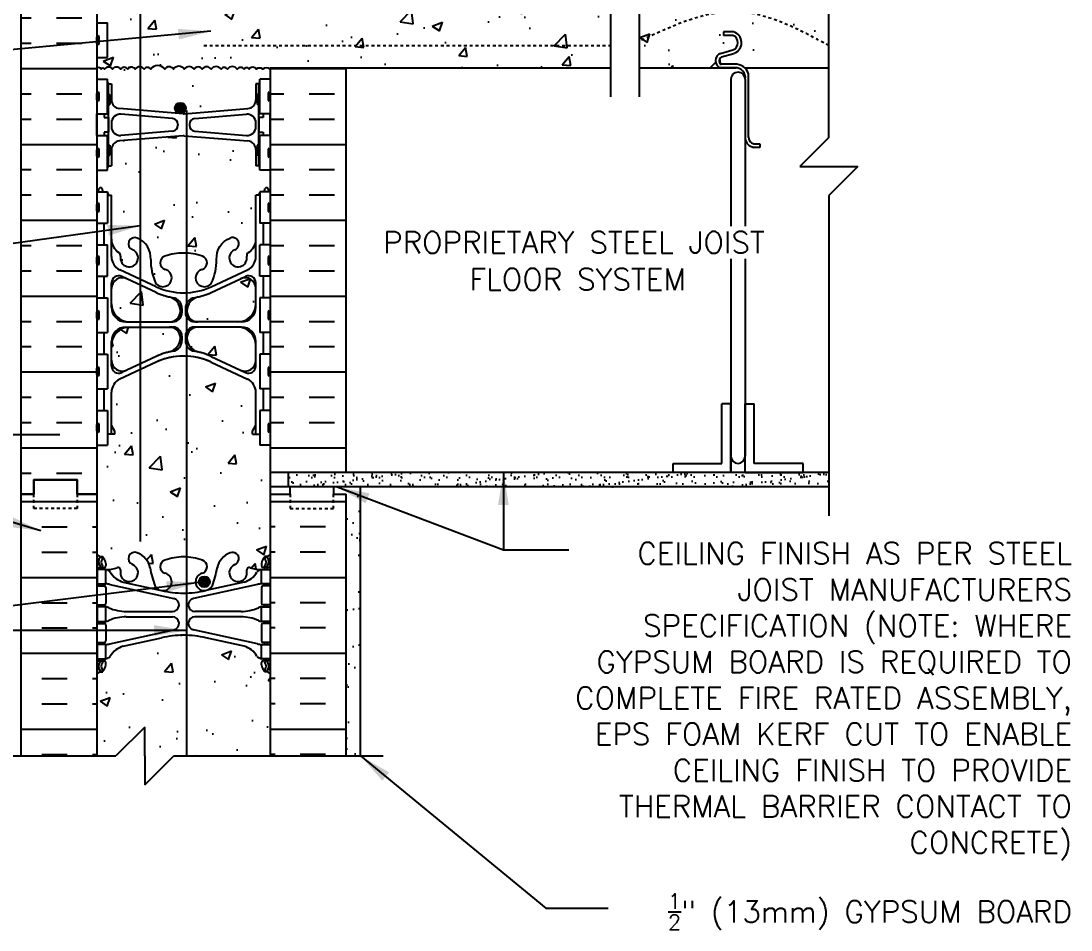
# Model space of a CAD drawing. Header units: inches. Extents: x 96.3 to 152.8, y 101.3 to 176.4.
# Drawn here: x 116.4 to 152.75, y 117.35 to 148.8 of the extents above; entities that cross this region are included whole.
import ezdxf
from ezdxf.enums import TextEntityAlignment as Align

# ---------------------------------------------------------------- set-up
doc = ezdxf.new("R2010")
doc.units = ezdxf.units.IN
doc.header["$LTSCALE"] = 0.5
doc.header["$MEASUREMENT"] = 0
doc.linetypes.add('DASHED2', pattern=[0.375, 0.25, -0.125])
doc.linetypes.add('HIDDEN2', pattern=[0.1875, 0.125, -0.0625])
for name, color, linetype in [('HATCH', 12, 'Continuous'), ('line25', 2, 'Continuous'), ('LINE3', 3, 'Continuous'), ('LINE50', 5, 'Continuous'), ('LINE9', 9, 'Continuous'), ('TEXT', 4, 'Continuous'), ('Web_Edge', 9, 'Continuous')]:
    doc.layers.add(name, color=color, linetype=linetype)
doc.styles.add('DIM', font='romans.shx', dxfattribs={"width": 0.7})
doc.styles.add('ROMANS', font='romans.shx', dxfattribs={"height": 0.75})
doc.dimstyles.new('ext_12', dxfattribs={"dimscale": 12, "dimtxt": 0.075, "dimasz": 0.09375, "dimexe": 0.09375, "dimexo": 0.0625, "dimgap": 0.0625, "dimtad": 1, "dimdec": 1, "dimzin": 2, "dimdsep": 46, "dimlunit": 4, "dimtxsty": 'DIM', "dimcen": 0.09, "dimdle": 0.09375, "dimclrt": 4, "dimadec": 0, "dimazin": 0, "dimtfac": 1, "dimtdec": 1, "dimtmove": 2, "dimatfit": 3, "dimfxl": 1, "dimfrac": 2, "dimtolj": 1, "dimtzin": 0, "dimarcsym": 0})

msp = doc.modelspace()

# ---------------------------------------------------------------- hatches: boundary and pattern name
at = {"layer": 'HATCH'}
h = msp.add_hatch(dxfattribs=at)
h.set_pattern_fill('AR-CONC', color=256, scale=0.5)
h.paths.add_polyline_path([(125.035, 169.915, 0.336749), (124.373, 169.81, 0.520567), (123.986, 169.81, 0.520567), (123.486, 169.81, 0.520567), (122.64, 169.81, 0.520567), (122.357, 169.81, 0.520567), (121.463, 169.81, 0.520567), (120.723, 169.81, 0.520567), (120.03, 169.81, 0.520567), (119.81, 169.81, 0.321585), (119.035, 169.835), (119.035, 169.211, 0.064398), (119.145, 169.145), (119.235, 169.145), (119.235, 169.103, -0.249069), (119.345, 168.896), (119.345, 168.829, -0.414214), (119.282, 168.766), (119.235, 168.766), (119.235, 168.696), (119.34, 168.696, 0.10046), (119.733, 168.753, -0.601435), (119.853, 168.649, 2.182095), (120.263, 168.861, -1), (120.426, 169.27, -0.24438), (120.875, 168.749, 0.053157), (121.041, 168.135, 0.223253), (121.241, 167.97), (121.261, 167.966, 0.955472), (121.399, 168.559, -0.735593), (121.386, 169.017, -0.082755), (122.035, 169.126, -0.082755), (122.683, 169.017, -0.735593), (122.67, 168.559, 0.955472), (122.809, 167.966), (122.828, 167.97, 0.223253), (123.029, 168.135, 0.053157), (123.194, 168.749, -0.24438), (123.643, 169.27, -1), (123.806, 168.861, 2.182095), (124.216, 168.649, -0.601435), (124.336, 168.753, 0.10046), (124.73, 168.696), (124.835, 168.696), (124.835, 168.766), (124.787, 168.766, -0.414214), (124.725, 168.829), (124.725, 168.896, -0.249069), (124.835, 169.103), (124.835, 169.145), (124.925, 169.145, 0.064398), (125.035, 169.211)])
h.paths.add_polyline_path([(125.035, 165.081, 0.082415), (124.891, 165.161, -0.317837), (124.725, 165.396), (124.725, 165.464, -0.414214), (124.787, 165.526), (124.835, 165.526), (124.835, 165.596), (124.73, 165.596, -0.188973), (124.574, 165.691, 0.196323), (124.125, 166.037), (122.803, 166.328, 0.057795), (122.035, 166.417, 0.057795), (121.266, 166.328), (119.945, 166.037, 0.196323), (119.495, 165.691, -0.188973), (119.34, 165.596), (119.235, 165.596), (119.235, 165.526), (119.282, 165.526, -0.414214), (119.345, 165.464), (119.345, 165.396, -0.317837), (119.178, 165.161, 0.082415), (119.035, 165.081), (119.035, 161.932), (119.298, 161.932), (120.298, 160.932), (120.298, 162.932), (121.298, 161.932), (125.035, 161.932)])
h.paths.add_polyline_path([(125.035, 159.432), (121.298, 159.432), (120.298, 160.432), (120.298, 158.432), (119.298, 159.432), (119.035, 159.432), (119.035, 156.651, 0.082415), (119.178, 156.572, -0.317837), (119.345, 156.336), (119.345, 156.268, -0.414214), (119.282, 156.206), (119.235, 156.206), (119.235, 156.136), (119.34, 156.136, -0.188973), (119.495, 156.041, 0.196323), (119.945, 155.695), (121.266, 155.404, 0.057795), (122.035, 155.315, 0.057795), (122.803, 155.404), (124.125, 155.695, 0.196323), (124.574, 156.041, -0.188973), (124.73, 156.136), (124.835, 156.136), (124.835, 156.206), (124.787, 156.206, -0.414214), (124.725, 156.268), (124.725, 156.336, -0.317837), (124.891, 156.572, 0.082415), (125.035, 156.651)])
h.paths.add_polyline_path([(125.035, 152.521, 0.064398), (124.925, 152.587), (124.835, 152.587), (124.835, 152.629, -0.249069), (124.725, 152.836), (124.725, 152.903, -0.414214), (124.787, 152.966), (124.835, 152.966), (124.835, 153.036), (124.73, 153.036, 0.10046), (124.336, 152.979, -0.601435), (124.216, 153.084, 2.182095), (123.806, 152.871, -1), (123.643, 152.462, -0.24438), (123.194, 152.983, 0.053157), (123.029, 153.597, 0.223253), (122.828, 153.762), (122.809, 153.766, 0.955472), (122.67, 153.173, -0.735593), (122.683, 152.715, -0.082755), (122.035, 152.607, -0.082755), (121.386, 152.715, -0.735593), (121.399, 153.173, 0.955472), (121.261, 153.766), (121.241, 153.762, 0.223253), (121.041, 153.597, 0.053157), (120.875, 152.983, -0.24438), (120.426, 152.462, -1), (120.263, 152.871, 2.182095), (119.853, 153.084, -0.601435), (119.733, 152.979, 0.10046), (119.34, 153.036), (119.235, 153.036), (119.235, 152.966), (119.282, 152.966, -0.414214), (119.345, 152.903), (119.345, 152.836, -0.249069), (119.235, 152.629), (119.235, 152.587), (119.145, 152.587, 0.064398), (119.035, 152.521), (119.035, 150.432), (119.035, 149.977, -0.430559), (119.404, 149.922, -0.520567), (119.645, 149.922, -0.520567), (120.136, 149.922, -0.520567), (120.459, 149.922, -0.520567), (120.641, 149.922, -0.520567), (121.052, 149.922, -0.520567), (121.417, 149.922, -0.520567), (121.918, 149.922, -0.520567), (122.205, 149.922, -0.520567), (122.424, 149.922, -0.520567), (122.742, 149.922, -0.520567), (122.961, 149.922, -0.520567), (123.263, 149.922, -0.520567), (123.568, 149.922, -0.520567), (123.889, 149.922, -0.520567), (124.231, 149.922, -0.520567), (124.478, 149.922, -0.520567), (124.828, 149.922, -0.520567), (125.174, 149.922, -0.520567), (125.447, 149.922, -0.498026), (125.722, 149.932), (125.722, 150.432), (125.035, 150.432)])
h.paths.add_polyline_path([(125.035, 143.637), (124.67, 143.637), (124.67, 143.744, -0.327813), (124.635, 143.792), (124.535, 143.792), (124.535, 144.353, 0.390098), (124.259, 144.652), (122.051, 144.836, 0.04154), (122.018, 144.836), (119.81, 144.652, 0.390098), (119.535, 144.353), (119.535, 143.792), (119.435, 143.792, -0.327813), (119.4, 143.744), (119.4, 143.637), (119.035, 143.637), (119.035, 142.887), (119.072, 142.887), (119.11, 143.003, -0.6), (119.21, 143.003), (119.248, 142.887), (119.4, 142.887), (119.4, 142.851, -0.327813), (119.435, 142.803), (119.435, 142.773), (119.535, 142.773), (119.535, 141.258, 0.258958), (119.794, 140.791, -0.31131), (119.85, 140.661, 2.127293), (120.263, 140.886, -1), (120.426, 141.294, -0.325306), (120.893, 140.552, 0.10488), (121.065, 139.74, 1.422913), (121.399, 140.207, -0.735593), (121.386, 140.665, -0.082755), (122.035, 140.773, -0.082755), (122.683, 140.665, -0.735593), (122.67, 140.207, 1.422913), (123.004, 139.74, 0.10488), (123.176, 140.552, -0.325306), (123.643, 141.294, -1), (123.806, 140.886, 2.127293), (124.219, 140.661, -0.31131), (124.275, 140.791, 0.258958), (124.535, 141.258), (124.535, 142.773), (124.635, 142.773), (124.635, 142.803, -0.327813), (124.67, 142.851), (124.67, 142.887), (124.822, 142.887), (124.86, 143.003, -0.6), (124.96, 143.003), (124.998, 142.887), (125.035, 142.887)])
h.paths.add_polyline_path([(136.807, 149.624), (137.115, 149.932), (125.722, 149.932, 0.498026), (125.447, 149.922, 0.520567), (125.174, 149.922, 0.520567), (124.828, 149.922, 0.520567), (124.478, 149.922, 0.520567), (124.231, 149.922, 0.520567), (123.889, 149.922, 0.520567), (123.568, 149.922, 0.520567), (123.263, 149.922, 0.520567), (122.961, 149.922, 0.520567), (122.742, 149.922, 0.520567), (122.424, 149.922, 0.520567), (122.205, 149.922, 0.520567), (121.918, 149.922, 0.520567), (121.417, 149.922, 0.520567), (121.052, 149.922, 0.520567), (120.641, 149.922, 0.520567), (120.459, 149.922, 0.520567), (120.136, 149.922, 0.520567), (119.645, 149.922, 0.520567), (119.404, 149.922, 0.430559), (119.035, 149.977), (119.035, 148.737), (119.4, 148.737), (119.4, 147.537), (119.035, 147.537), (119.035, 147.187, -0.334786), (119.181, 147.139, -0.520567), (119.298, 147.139, -0.520567), (119.574, 147.139, -0.520567), (119.854, 147.139, -0.520567), (120.099, 147.139, -0.520567), (120.359, 147.139, -0.520567), (120.667, 147.139, -0.520567), (120.893, 147.139, -0.520567), (121.378, 147.139, -0.520567), (121.687, 147.139, -0.520567), (122.058, 147.139, -0.520567), (122.394, 147.139, -0.520567), (122.679, 147.139, -0.520567), (122.987, 147.139, -0.520567), (123.33, 147.139, -0.520567), (123.548, 147.139, -0.520567), (123.892, 147.139, -0.520567), (124.128, 147.139, -0.520567), (124.3, 147.139, -0.520567), (124.549, 147.139, -0.340851), (124.772, 147.139, -0.306938), (125.035, 147.139), (125.035, 147.182), (136.807, 147.182)])
h.paths.add_polyline_path([(124.535, 146.632), (124.635, 146.632, -0.327813), (124.67, 146.68), (124.67, 146.787), (125.035, 146.787), (125.035, 147.139, 0.306938), (124.772, 147.139, 0.340851), (124.549, 147.139, 0.520567), (124.3, 147.139, 0.520567), (124.128, 147.139, 0.520567), (123.892, 147.139, 0.520567), (123.548, 147.139, 0.520567), (123.33, 147.139, 0.520567), (122.987, 147.139, 0.520567), (122.679, 147.139, 0.520567), (122.394, 147.139, 0.520567), (122.058, 147.139, 0.520567), (121.687, 147.139, 0.520567), (121.378, 147.139, 0.520567), (120.893, 147.139, 0.520567), (120.667, 147.139, 0.520567), (120.359, 147.139, 0.520567), (120.099, 147.139, 0.520567), (119.854, 147.139, 0.520567), (119.574, 147.139, 0.520567), (119.298, 147.139, 0.520567), (119.181, 147.139, 0.334786), (119.035, 147.187), (119.035, 146.787), (119.4, 146.787), (119.4, 146.68, -0.327813), (119.435, 146.632), (119.535, 146.632), (119.535, 146.071, 0.390098), (119.81, 145.772), (122.018, 145.589, 0.04154), (122.051, 145.589), (124.259, 145.772, 0.390098), (124.535, 146.071)])
edge = h.paths.add_edge_path()
edge.add_line((141.05, 148.304), (140.727, 148.304))
edge.add_line((140.727, 148.304), (140.727, 148.429))
edge.add_line((140.727, 148.429), (141.071, 148.429))
edge.add_arc((140.953, 148.054), 0.393, -69.7322, 72.5069, ccw=False)
edge.add_line((141.089, 147.686), (140.657, 147.564))
edge.add_arc((140.715, 147.432), 0.144, 113.7456, 240.3185)
edge.add_line((140.644, 147.307), (141.112, 147.307))
edge.add_arc((141.141, 146.845), 0.463, 46.7137, 93.5654, ccw=False)
edge.add_line((141.458, 147.182), (144.367, 147.182))
edge.add_line((144.367, 147.182), (144.367, 147.955))
edge.add_spline(control_points=[(144.367, 147.955), (143.316, 148.519), (141.162, 149.672), (138.943, 148.634), (137.807, 148.102)], knot_values=[0, 0, 0, 0, 3.379125, 6.918479, 6.918479, 6.918479, 6.918479], degree=3, periodic=0)
edge.add_line((137.807, 148.102), (137.807, 147.182))
edge.add_line((137.807, 147.182), (138.205, 147.182))
edge.add_line((138.205, 147.182), (140.616, 147.182))
edge.add_arc((140.715, 147.432), 0.269, 111.5979, 248.4021, ccw=False)
edge.add_line((140.616, 147.682), (141.05, 147.804))
edge.add_arc((140.953, 148.054), 0.268, 291.22, 428.78)
edge = h.paths.add_edge_path()
edge.add_line((144.367, 149.932), (137.807, 149.932))
edge.add_line((137.807, 149.932), (137.807, 148.102))
edge.add_spline(control_points=[(137.807, 148.102), (138.943, 148.634), (141.162, 149.672), (143.316, 148.519), (144.367, 147.955)], knot_values=[0, 0, 0, 0, 3.539354, 6.918479, 6.918479, 6.918479, 6.918479], degree=3, periodic=0)
edge.add_line((144.367, 147.955), (144.367, 149.932))
h.paths.add_polyline_path([(124.535, 135.955, 0.291097), (124.247, 136.408), (122.988, 136.997, 0.093369), (122.181, 137.204, 0.016332), (122.035, 137.209, 0.109869), (121.081, 136.997), (119.823, 136.408, 0.291097), (119.535, 135.955), (119.535, 134.814), (119.655, 134.614), (119.655, 134.502), (119.4, 134.502), (119.4, 134.127), (119.035, 134.127), (119.035, 132.432), (119.035, 130.343, 0.064398), (119.145, 130.277), (119.235, 130.277), (119.235, 130.235, -0.249069), (119.345, 130.028), (119.345, 129.961, -0.414214), (119.282, 129.898), (119.235, 129.898), (119.235, 129.828), (119.34, 129.828, 0.10046), (119.733, 129.885, -0.601435), (119.853, 129.781, 2.182095), (120.263, 129.993, -1), (120.426, 130.402, -0.24438), (120.875, 129.881, 0.053157), (121.041, 129.267, 1.553132), (121.399, 129.691, -0.735593), (121.386, 130.15, -0.082755), (122.035, 130.258, -0.082755), (122.683, 130.15, -0.735593), (122.67, 129.691, 1.553132), (123.029, 129.267, 0.053157), (123.194, 129.881, -0.24438), (123.643, 130.402, -1), (123.806, 129.993, 2.182095), (124.216, 129.781, -0.601435), (124.336, 129.885, 0.10046), (124.73, 129.828), (124.835, 129.828), (124.835, 129.898), (124.787, 129.898, -0.414214), (124.725, 129.961), (124.725, 130.028, -0.249069), (124.835, 130.235), (124.835, 130.277), (124.925, 130.277, 0.064398), (125.035, 130.343), (125.035, 132.432), (125.035, 134.127), (124.67, 134.127), (124.67, 134.502), (124.415, 134.502), (124.415, 134.614), (124.535, 134.814)])
h.paths.add_polyline_path([(121.531, 139.256, -0.053094), (121.081, 139.411), (120.069, 139.885, 0.549071), (119.535, 139.545), (119.535, 139.018, 0.414214), (120.16, 138.393), (121.545, 138.393, 0.085652), (121.67, 138.415, 0.316711), (121.92, 138.768, 0.350119)])
h.paths.add_polyline_path([(121.92, 137.839, 0.413582), (121.545, 138.213), (120.16, 138.213, 0.414214), (119.535, 137.588), (119.535, 137.062, 0.549071), (120.069, 136.722), (121.081, 137.196, -0.053094), (121.531, 137.351, 0.350119)])
h.paths.add_polyline_path([(123.91, 138.213), (122.525, 138.213, 0.413582), (122.15, 137.839, 0.350119), (122.538, 137.351, -0.053094), (122.988, 137.196), (124.001, 136.722, 0.549071), (124.535, 137.062), (124.535, 137.588, 0.414214)])
h.paths.add_polyline_path([(124.535, 139.545, 0.549071), (124.001, 139.885), (122.988, 139.411, -0.053094), (122.538, 139.256, 0.350119), (122.15, 138.768, 0.413582), (122.525, 138.393), (123.91, 138.393, 0.414214), (124.535, 139.018)])
h.paths.add_polyline_path([(124.725, 126.528), (124.725, 126.596, -0.414214), (124.787, 126.658), (124.835, 126.658), (124.835, 126.728), (124.73, 126.728, -0.188973), (124.574, 126.823, 0.196323), (124.125, 127.169), (122.803, 127.46, 0.057795), (122.035, 127.549, 0.057795), (121.266, 127.46), (119.945, 127.169, 0.196323), (119.495, 126.823, -0.188973), (119.34, 126.728), (119.235, 126.728), (119.235, 126.658), (119.282, 126.658, -0.414214), (119.345, 126.596), (119.345, 126.528, -0.249069), (119.235, 126.321), (119.235, 126.279), (119.145, 126.279, 0.064398), (119.035, 126.213), (119.035, 123.373), (119.691, 123.373), (120.691, 124.373), (120.691, 123.373), (120.691, 122.373), (121.691, 123.373), (125.035, 123.373), (125.035, 126.213, 0.064398), (124.925, 126.279), (124.835, 126.279), (124.835, 126.321, -0.249069)])
h = msp.add_hatch(dxfattribs=at)
h.set_pattern_fill('INSUL', color=256, scale=7, style=0)
h.set_pattern_definition([(0, (126.378, 141.9095), (0, 2.625), []), (0, (126.378, 142.7845), (0, 2.625), [0.875, -0.875]), (0, (126.378, 143.6595), (0, 2.625), [0.875, -0.875])])
h.paths.add_polyline_path([(127.66, 147.182), (125.035, 147.182), (125.035, 133.182), (127.66, 133.182)])
h.paths.add_polyline_path([(116.41, 132.432), (116.847, 132.432), (116.847, 132.932), (118.347, 132.932), (118.347, 132.432), (119.035, 132.432), (119.035, 150.432), (118.347, 150.432), (118.347, 150.932), (116.847, 150.932), (116.847, 150.432), (116.41, 150.432)])
h = msp.add_hatch(dxfattribs=at)
h.set_pattern_fill('AR-SAND', color=256, scale=0.25, style=0)
h.set_pattern_definition([(37.5, (63.33766, 39.62523), (-0.0157483, 0.481706), [0, -0.38, 0, -0.425, 0, -0.40625]), (7.5, (63.33766, 39.6252), (0.4424442, 0.7055365), [0, -0.205, 0, -0.3425, 0, -0.13125]), (327.5, (63.03016, 39.62523), (0.7785355, 0.0014148), [0, -0.125, 0, -0.45, 0, -0.5875]), (317.5, (63.03016, 39.6252), (0.7515317, 0.219419), [0, -0.0625, 0, -0.295, 0, -0.3375])])
h.paths.add_polyline_path([(144.367, 132.682), (144.367, 133.182), (125.66, 133.182), (125.66, 132.682)])
h = msp.add_hatch(dxfattribs=at)
h.set_pattern_fill('INSUL', color=256, scale=7, style=0)
h.set_pattern_definition([(0, (-2807.127, -282.5774), (0, 2.625), []), (0, (-2807.127, -281.7024), (0, 2.625), [0.875, -0.875]), (0, (-2807.127, -280.8274), (0, 2.625), [0.875, -0.875])])
h.paths.add_polyline_path([(116.41, 123.373), (119.035, 123.373), (119.035, 132.432), (118.347, 132.432), (118.347, 132.932), (116.847, 132.932), (116.847, 132.432), (116.41, 132.432)])
h = msp.add_hatch(dxfattribs=at)
h.set_pattern_fill('INSUL', color=256, scale=7, style=0)
h.set_pattern_definition([(180, (3051.1962, -282.5774), (0, 2.625), []), (180, (3051.1962, -281.7024), (0, 2.625), [0.875, -0.875]), (180, (3051.1962, -280.8274), (0, 2.625), [0.875, -0.875])])
h.paths.add_polyline_path([(125.035, 123.373), (127.66, 123.373), (127.66, 132.432), (127.222, 132.432), (127.222, 132.932), (125.722, 132.932), (125.722, 132.432), (125.035, 132.432)])
h = msp.add_hatch(dxfattribs=at)
h.set_pattern_fill('AR-SAND', color=256, scale=0.5, style=0)
h.set_pattern_definition([(37.5, (8.5502, -47.791), (-0.0314967, 0.963412), [0, -0.76, 0, -0.85, 0, -0.8125]), (7.5, (8.5502, -47.791), (0.884888, 1.411073), [0, -0.41, 0, -0.685, 0, -0.2625]), (327.5, (7.9352, -47.791), (1.557071, 0.0028295), [0, -0.25, 0, -0.9, 0, -1.175]), (317.5, (7.9352, -47.791), (1.503063, 0.438838), [0, -0.125, 0, -0.59, 0, -0.675])])
h.paths.add_polyline_path([(127.66, 129.897), (128.16, 128.948), (128.16, 132.682), (127.66, 132.682)])
h.paths.add_polyline_path([(127.66, 123.373), (128.16, 123.373), (128.16, 128.948), (127.66, 129.897)])
at = {"layer": 'LINE3'}
h = msp.add_hatch(color=256, dxfattribs=at)
h.paths.add_polyline_path([(122.107, 145.822, 0.831395), (121.738, 145.822)])
h.paths.add_polyline_path([(122.11, 145.788, 0.045935), (122.107, 145.822), (121.738, 145.822, 0.045935), (121.735, 145.788, 1)])
h = msp.add_hatch(color=256, dxfattribs=at)
h.paths.add_polyline_path([(122.937, 129.432, 0.831395), (122.569, 129.432)])
h.paths.add_polyline_path([(122.941, 129.398, 0.045935), (122.937, 129.432), (122.569, 129.432, 0.045935), (122.566, 129.398, 1)])

# ---------------------------------------------------------------- linework, layer by layer
at = {"layer": 'HATCH'}
msp.add_lwpolyline([(125.035, 147.139, 0.306938), (124.772, 147.139, 0.340851), (124.549, 147.139, 0.520567), (124.3, 147.139, 0.520567), (124.128, 147.139, 0.520567), (123.892, 147.139, 0.520567), (123.548, 147.139, 0.520567), (123.33, 147.139, 0.520567), (122.987, 147.139, 0.520567), (122.679, 147.139, 0.520567), (122.394, 147.139, 0.520567), (122.058, 147.139, 0.520567), (121.687, 147.139, 0.520567), (121.378, 147.139, 0.520567), (120.893, 147.139, 0.520567), (120.667, 147.139, 0.520567), (120.359, 147.139, 0.520567), (120.099, 147.139, 0.520567), (119.854, 147.139, 0.520567), (119.574, 147.139, 0.520567), (119.298, 147.139, 0.520567), (119.181, 147.139, 0.334786), (119.035, 147.187, 0.334786)], format="xyb", dxfattribs=at)
at = {"layer": 'line25'}
for p, q in [((119.035, 150.432), (119.035, 132.432)), ((119.035, 148.737), (119.4, 148.737)), ((119.035, 148.737), (119.4, 148.737)), ((119.4, 147.537), (119.4, 148.737)), ((141.071, 148.429), (140.727, 148.429)), ((140.727, 148.429), (140.727, 148.304)), ((141.05, 148.304), (140.727, 148.304)), ((140.616, 147.682), (141.05, 147.804)), ((140.65, 147.562), (141.084, 147.684)), ((119.035, 147.537), (119.4, 147.537)), ((141.116, 147.307), (140.644, 147.307)), ((125.035, 147.182), (125.035, 132.432)), ((125.035, 147.182), (136.807, 147.182)), ((137.807, 147.182), (138.205, 147.182)), ((137.812, 147.182), (141.166, 147.182)), ((141.116, 147.182), (140.616, 147.182)), ((141.458, 147.182), (144.367, 147.182)), ((141.584, 144.772), (141.584, 146.979)), ((119.035, 146.787), (119.4, 146.787)), ((119.4, 145.587), (119.4, 146.787)), ((125.035, 146.787), (124.67, 146.787)), ((124.67, 145.587), (124.67, 146.787)), ((140.974, 146.787), (140.974, 141.703)), ((141.474, 146.787), (141.474, 141.703)), ((119.035, 145.587), (119.4, 145.587)), ((125.035, 145.587), (124.67, 145.587)), ((119.035, 144.837), (119.4, 144.837)), ((119.4, 143.637), (119.4, 144.837)), ((124.67, 143.637), (124.67, 144.837)), ((125.035, 144.837), (124.67, 144.837)), ((141.979, 144.431), (141.766, 144.431)), ((141.776, 144.556), (141.979, 144.556)), ((141.979, 144.556), (141.979, 144.431)), ((119.035, 143.637), (119.4, 143.637)), ((125.035, 143.637), (124.67, 143.637)), ((119.035, 142.887), (119.4, 142.887)), ((119.4, 142.887), (119.4, 141.807)), ((125.035, 142.887), (124.67, 142.887)), ((124.67, 142.887), (124.67, 141.807)), ((119.035, 141.807), (119.4, 141.807)), ((125.035, 141.807), (124.67, 141.807)), ((119.035, 141.057), (119.4, 141.057)), ((119.4, 139.977), (119.4, 141.057)), ((125.035, 141.057), (124.67, 141.057)), ((124.67, 139.977), (124.67, 141.057)), ((140.974, 140.578), (140.974, 133.745)), ((141.474, 140.578), (141.474, 133.745)), ((119.035, 139.977), (119.4, 139.977)), ((125.035, 139.977), (124.67, 139.977)), ((119.035, 139.227), (119.4, 139.227)), ((119.4, 139.227), (119.4, 138.027)), ((125.035, 139.227), (124.67, 139.227)), ((124.67, 139.227), (124.67, 138.027)), ((119.035, 138.027), (119.4, 138.027)), ((125.035, 138.027), (124.67, 138.027)), ((119.035, 137.277), (119.4, 137.277)), ((119.4, 137.277), (119.4, 136.077)), ((124.67, 137.277), (124.67, 136.077)), ((125.035, 137.277), (124.67, 137.277)), ((119.035, 136.077), (119.4, 136.077)), ((125.035, 136.077), (124.67, 136.077)), ((119.035, 135.327), (119.4, 135.327)), ((119.4, 135.327), (119.4, 134.127)), ((125.035, 135.327), (124.67, 135.327)), ((124.67, 135.327), (124.67, 134.127)), ((140.974, 135.557), (140.661, 135.557)), ((140.661, 133.495), (140.661, 135.557)), ((140.974, 135.557), (140.974, 133.182)), ((140.974, 133.182), (140.974, 135.557)), ((141.474, 135.557), (141.786, 135.557)), ((141.474, 133.182), (141.474, 135.557)), ((141.786, 133.495), (141.786, 135.557)), ((119.035, 134.127), (119.4, 134.127)), ((125.035, 134.127), (124.67, 134.127)), ((138.974, 133.182), (138.974, 133.495)), ((138.974, 133.495), (140.661, 133.495)), ((143.474, 133.495), (141.786, 133.495)), ((143.474, 133.182), (143.474, 133.495)), ((125.66, 132.682), (125.66, 133.182)), ((140.974, 133.182), (138.974, 133.182)), ((141.474, 133.182), (143.474, 133.182)), ((119.035, 132.432), (119.035, 123.373)), ((125.035, 132.432), (125.035, 123.373))]:
    msp.add_line(p, q, dxfattribs=at)
for centre, radius, start, end in [((140.953, 148.054), 0.268, 291.22, 68.78), ((140.953, 148.054), 0.393, 291.22, 72.5069), ((140.715, 147.432), 0.269, 111.5979, 248.4021), ((140.715, 147.432), 0.144, 111.5979, 240.3185), ((141.141, 146.845), 0.463, 16.7574, 94.1736), ((141.224, 146.785), 0.25, 0.4466, 179.5534), ((141.141, 146.845), 0.338, 350.132, 94.1736), ((141.821, 144.775), 0.348, 185.2582, 260.8859), ((141.815, 144.784), 0.231, 177.1221, 260.1919), ((141.224, 133.747), 0.25, 180.4466, 359.5534)]:
    msp.add_arc(centre, radius, start, end, dxfattribs=at)
at = {"layer": 'LINE3'}
for p, q in [((120.535, 160.196), (120.535, 130.79)), ((122.134, 145.705), (122.134, 123.373))]:
    msp.add_line(p, q, dxfattribs=at)
for centre in [(121.922, 145.788), (122.753, 129.398)]:
    msp.add_circle(centre, 0.188, dxfattribs=at)
at = {"layer": 'LINE50'}
for p, q in [((116.41, 132.432), (116.41, 150.432)), ((127.66, 133.182), (127.66, 147.182)), ((125.722, 132.432), (125.722, 132.682)), ((127.222, 132.682), (127.222, 132.432)), ((116.41, 123.373), (116.41, 132.432)), ((125.035, 132.432), (125.722, 132.432)), ((127.222, 132.432), (127.66, 132.432)), ((127.66, 123.373), (127.66, 132.432))]:
    msp.add_line(p, q, dxfattribs=at)
for points in [[(119.035, 132.432), (118.347, 132.432), (118.347, 132.932), (116.847, 132.932), (116.847, 132.432), (116.41, 132.432)], [(116.41, 132.432), (116.847, 132.432), (116.847, 132.932), (118.347, 132.932), (118.347, 132.432), (119.035, 132.432)]]:
    msp.add_lwpolyline(points, dxfattribs=at)
at = {"layer": 'LINE9'}
for p, q in [((144.367, 144.767), (144.367, 155.853)), ((119.035, 148.027), (119.035, 148.247)), ((119.035, 148.192), (119.035, 148.192)), ((119.035, 148.082), (119.035, 148.082)), ((119.075, 148.287), (119.075, 148.287)), ((119.075, 147.987), (119.075, 147.987)), ((119.115, 148.027), (119.115, 148.247)), ((119.435, 143.792), (119.435, 146.632)), ((119.435, 146.632), (119.535, 146.632)), ((119.435, 146.612), (119.435, 146.612)), ((119.535, 146.632), (119.535, 146.071)), ((124.635, 146.632), (124.535, 146.632)), ((124.535, 146.632), (124.535, 146.071)), ((124.635, 143.792), (124.635, 146.632)), ((124.635, 146.612), (124.635, 146.612)), ((119.035, 146.077), (119.035, 146.297)), ((119.035, 146.242), (119.035, 146.242)), ((119.035, 146.132), (119.035, 146.132)), ((119.075, 146.337), (119.075, 146.337)), ((119.115, 146.077), (119.115, 146.297)), ((119.435, 146.262), (119.485, 146.262)), ((119.485, 146.262), (119.485, 145.912)), ((124.585, 146.262), (124.585, 145.912)), ((124.635, 146.262), (124.585, 146.262)), ((124.955, 146.299), (124.955, 146.079)), ((125.035, 146.299), (125.035, 146.079)), ((125.035, 146.244), (125.035, 146.244)), ((125.035, 146.134), (125.035, 146.134)), ((119.075, 146.037), (119.075, 146.037)), ((119.435, 145.912), (119.485, 145.912)), ((122.018, 145.589), (119.81, 145.772)), ((122.051, 145.589), (124.259, 145.772)), ((124.635, 145.912), (124.585, 145.912)), ((124.995, 146.039), (124.995, 146.039)), ((119.035, 144.837), (119.035, 145.587)), ((119.285, 145.587), (119.285, 145.462)), ((121.651, 145.429), (119.859, 145.578)), ((122.418, 145.429), (124.21, 145.578)), ((124.785, 145.587), (124.785, 145.462)), ((125.035, 144.837), (125.035, 145.587)), ((119.535, 145.279), (119.535, 145.145)), ((121.835, 145.23), (121.835, 145.195)), ((122.235, 145.23), (122.235, 145.195)), ((124.535, 145.145), (124.535, 145.279)), ((119.285, 144.962), (119.285, 144.837)), ((122.018, 144.836), (119.81, 144.652)), ((121.651, 144.995), (119.859, 144.846)), ((122.051, 144.836), (124.259, 144.652)), ((122.418, 144.995), (124.21, 144.846)), ((124.785, 144.962), (124.785, 144.837)), ((144.367, 144.767), (143.367, 143.767)), ((119.035, 144.127), (119.035, 144.347)), ((119.075, 144.387), (119.075, 144.387)), ((119.115, 144.127), (119.115, 144.347)), ((119.435, 144.512), (119.485, 144.512)), ((119.485, 144.512), (119.485, 144.162)), ((119.535, 144.353), (119.535, 143.792)), ((124.535, 144.353), (124.535, 143.792)), ((124.635, 144.512), (124.585, 144.512)), ((124.585, 144.512), (124.585, 144.162)), ((124.955, 144.347), (124.955, 144.127)), ((125.035, 144.347), (125.035, 144.127)), ((119.035, 144.292), (119.035, 144.292)), ((119.035, 144.182), (119.035, 144.182)), ((119.075, 144.087), (119.075, 144.087)), ((119.435, 144.162), (119.485, 144.162)), ((124.635, 144.162), (124.585, 144.162)), ((124.995, 144.087), (124.995, 144.087)), ((125.035, 144.292), (125.035, 144.292)), ((125.035, 144.182), (125.035, 144.182)), ((119.435, 143.792), (119.535, 143.792)), ((124.635, 143.792), (124.535, 143.792)), ((143.367, 143.767), (145.367, 143.767)), ((145.367, 143.767), (144.367, 142.767)), ((119.072, 142.887), (119.11, 143.003)), ((119.248, 142.887), (119.21, 143.003)), ((124.822, 142.887), (124.86, 143.003)), ((124.998, 142.887), (124.96, 143.003)), ((119.075, 142.497), (119.075, 142.497)), ((119.435, 142.803), (119.435, 142.773)), ((119.435, 142.803), (119.435, 142.803)), ((119.435, 142.773), (119.535, 142.773)), ((119.535, 140.651), (119.535, 142.773)), ((124.635, 142.773), (124.535, 142.773)), ((124.535, 140.651), (124.535, 142.773)), ((124.635, 142.803), (124.635, 142.773)), ((124.635, 142.803), (124.635, 142.803)), ((144.367, 142.767), (144.367, 131.682)), ((119.035, 142.237), (119.035, 142.457)), ((119.035, 142.402), (119.035, 142.402)), ((119.035, 142.292), (119.035, 142.292)), ((119.075, 142.197), (119.075, 142.197)), ((119.115, 142.237), (119.115, 142.457)), ((124.955, 142.457), (124.955, 142.237)), ((124.995, 142.197), (124.995, 142.197)), ((125.035, 142.457), (125.035, 142.237)), ((125.035, 142.402), (125.035, 142.402)), ((125.035, 142.292), (125.035, 142.292)), ((124.785, 141.807), (124.785, 141.057)), ((119.075, 140.667), (119.075, 140.667)), ((119.035, 140.407), (119.035, 140.627)), ((119.035, 140.572), (119.035, 140.572)), ((119.035, 140.462), (119.035, 140.462)), ((119.075, 140.367), (119.075, 140.367)), ((119.115, 140.407), (119.115, 140.627)), ((124.955, 140.627), (124.955, 140.407)), ((124.995, 140.367), (124.995, 140.367)), ((125.035, 140.627), (125.035, 140.407)), ((125.035, 140.572), (125.035, 140.572)), ((125.035, 140.462), (125.035, 140.462)), ((121.081, 139.61), (119.823, 140.199)), ((121.081, 139.61), (119.823, 140.199)), ((121.081, 139.411), (119.891, 139.968)), ((121.081, 139.411), (119.891, 139.968)), ((122.988, 139.61), (124.247, 140.199)), ((122.988, 139.61), (124.247, 140.199)), ((122.988, 139.411), (124.179, 139.968)), ((122.988, 139.411), (124.179, 139.968)), ((124.785, 139.977), (124.785, 139.227)), ((119.535, 138.893), (119.535, 139.742)), ((124.535, 138.893), (124.535, 139.742)), ((121.975, 138.86), (121.975, 138.706)), ((122.095, 138.86), (122.095, 138.706)), ((119.035, 138.517), (119.035, 138.737)), ((119.035, 138.682), (119.035, 138.682)), ((119.035, 138.572), (119.035, 138.572)), ((119.075, 138.777), (119.075, 138.777)), ((119.115, 138.517), (119.115, 138.737)), ((121.92, 138.768), (121.92, 138.769)), ((122.15, 138.768), (122.15, 138.769)), ((124.955, 138.737), (124.955, 138.517)), ((125.035, 138.737), (125.035, 138.517)), ((125.035, 138.682), (125.035, 138.682)), ((125.035, 138.572), (125.035, 138.572)), ((119.075, 138.477), (119.075, 138.477)), ((120.035, 138.393), (121.662, 138.393)), ((120.035, 138.393), (121.545, 138.393)), ((120.035, 138.213), (121.662, 138.213)), ((120.035, 138.213), (121.545, 138.213)), ((124.035, 138.393), (122.407, 138.393)), ((124.035, 138.213), (122.407, 138.213)), ((124.035, 138.393), (122.525, 138.393)), ((124.035, 138.213), (122.525, 138.213)), ((124.995, 138.477), (124.995, 138.477)), ((121.975, 137.901), (121.975, 137.747)), ((122.095, 137.901), (122.095, 137.747)), ((124.785, 138.027), (124.785, 137.277)), ((119.535, 136.865), (119.535, 137.713)), ((124.535, 136.865), (124.535, 137.713)), ((121.081, 137.196), (119.891, 136.639)), ((121.081, 137.196), (119.891, 136.639)), ((122.988, 137.196), (124.179, 136.639)), ((122.988, 137.196), (124.179, 136.639)), ((119.035, 136.567), (119.035, 136.787)), ((119.035, 136.732), (119.035, 136.732)), ((119.075, 136.827), (119.075, 136.827)), ((119.115, 136.567), (119.115, 136.787)), ((121.081, 136.997), (119.823, 136.408)), ((121.081, 136.997), (119.823, 136.408)), ((122.988, 136.997), (124.247, 136.408)), ((122.988, 136.997), (124.247, 136.408)), ((124.955, 136.787), (124.955, 136.567)), ((125.035, 136.787), (125.035, 136.567)), ((125.035, 136.732), (125.035, 136.732)), ((119.035, 136.622), (119.035, 136.622)), ((119.075, 136.527), (119.075, 136.527)), ((124.995, 136.527), (124.995, 136.527)), ((125.035, 136.622), (125.035, 136.622)), ((119.535, 134.502), (119.535, 135.955)), ((124.535, 134.502), (124.535, 135.955)), ((124.785, 136.077), (124.785, 135.327)), ((119.075, 134.877), (119.075, 134.877)), ((115.899, 134.496), (117.745, 134.496)), ((119.035, 134.617), (119.035, 134.837)), ((119.035, 134.782), (119.035, 134.782)), ((119.035, 134.672), (119.035, 134.672)), ((119.075, 134.577), (119.075, 134.577)), ((119.115, 134.617), (119.115, 134.837)), ((119.655, 134.502), (119.4, 134.502)), ((119.655, 134.614), (119.535, 134.814)), ((119.655, 134.502), (119.655, 134.614)), ((124.415, 134.614), (124.535, 134.814)), ((124.415, 134.502), (124.415, 134.614)), ((124.415, 134.502), (124.67, 134.502)), ((124.955, 134.837), (124.955, 134.617)), ((124.995, 134.577), (124.995, 134.577)), ((125.035, 134.837), (125.035, 134.617)), ((125.035, 134.782), (125.035, 134.782)), ((125.035, 134.672), (125.035, 134.672)), ((144.367, 133.182), (125.035, 133.182)), ((144.367, 132.682), (125.035, 132.682)), ((128.16, 123.373), (128.16, 132.682)), ((120.691, 124.373), (119.691, 123.373)), ((120.691, 123.373), (120.691, 124.373)), ((111.152, 123.373), (119.691, 123.373)), ((120.691, 123.373), (120.691, 122.373)), ((120.691, 122.373), (121.691, 123.373)), ((121.691, 123.373), (128.937, 123.373))]:
    msp.add_line(p, q, dxfattribs=at)
at = {"layer": 'LINE9', "linetype": 'HIDDEN2'}
msp.add_line((122.737, 147.955), (136.807, 147.955), dxfattribs=at)
at = {"layer": 'LINE9'}
for points in [[(136.807, 155.853), (136.807, 151.624), (136.807, 151.624), (135.807, 150.624), (137.807, 150.624), (136.807, 149.624), (136.807, 146.185)], [(137.807, 155.853), (137.807, 152.019), (137.807, 152.019), (136.807, 151.019), (138.807, 151.019), (137.807, 150.019), (137.807, 146.185)], [(119.4, 146.212), (119.435, 146.212), (119.435, 145.962), (119.4, 145.962)], [(124.67, 146.212), (124.635, 146.212), (124.635, 145.962), (124.67, 145.962)], [(119.285, 145.462), (119.285, 145.462), (119.435, 145.462), (119.435, 144.962), (119.285, 144.962)], [(124.785, 145.462), (124.785, 145.462), (124.635, 145.462), (124.635, 144.962), (124.785, 144.962)], [(119.4, 144.212), (119.435, 144.212), (119.435, 144.462), (119.4, 144.462)], [(124.67, 144.212), (124.635, 144.212), (124.635, 144.462), (124.67, 144.462)], [(119.285, 141.057), (119.285, 141.807)], [(119.285, 139.227), (119.285, 139.977)], [(119.285, 137.277), (119.285, 138.027)], [(119.285, 135.327), (119.285, 136.077)]]:
    msp.add_lwpolyline(points, dxfattribs=at)
for points in [[(120.893, 140.552, 0.325312), (120.426, 141.294)], [(123.176, 140.552, -0.325312), (123.643, 141.294)]]:
    msp.add_lwpolyline(points, format="xyb", dxfattribs=at)
at = {"layer": 'LINE9', "linetype": 'DASHED2', "ltscale": 0.15}
for points in [[(118.347, 132.432), (118.347, 132.432), (118.347, 131.932), (116.847, 131.932), (116.847, 132.432), (116.847, 132.432)], [(118.347, 132.432), (118.347, 132.432), (118.347, 131.932), (116.847, 131.932), (116.847, 132.432), (116.847, 132.432)], [(125.722, 132.432), (125.722, 132.432), (125.722, 131.932), (127.222, 131.932), (127.222, 132.432), (127.222, 132.432)], [(125.722, 132.432), (125.722, 132.432), (125.722, 131.932), (127.222, 131.932), (127.222, 132.432), (127.222, 132.432)]]:
    msp.add_lwpolyline(points, dxfattribs=at)
at = {"layer": 'LINE9'}
for centre, radius, start, end in [((119.075, 148.247), 0.04, 90, 180), ((119.075, 148.027), 0.04, 180, 270), ((119.075, 148.247), 0.04, 360, 90), ((119.075, 148.027), 0.04, 270, 0), ((119.385, 146.632), 0.05, 0, 72.5993), ((124.685, 146.632), 0.05, 107.4007, 180), ((119.075, 146.297), 0.04, 90, 180), ((119.075, 146.297), 0.04, 360, 90), ((124.995, 146.299), 0.04, 90, 180), ((124.995, 146.299), 0.04, 360, 90), ((119.075, 146.077), 0.04, 180, 270), ((119.075, 146.077), 0.04, 270, 0), ((119.835, 146.071), 0.3, 180, 265.2426), ((124.235, 146.071), 0.3, 274.7574, 0), ((124.995, 146.079), 0.04, 180, 270), ((124.995, 146.079), 0.04, 270, 0), ((119.835, 145.279), 0.3, 85.2426, 180), ((121.635, 145.23), 0.2, 0, 85.2426), ((122.035, 145.788), 0.2, 265.2426, 274.7574), ((122.435, 145.23), 0.2, 94.7574, 180), ((124.235, 145.279), 0.3, 0, 94.7574), ((119.835, 145.145), 0.3, 180, 274.7574), ((121.635, 145.195), 0.2, 274.7574, 0), ((122.435, 145.195), 0.2, 180, 265.2426), ((124.235, 145.145), 0.3, 265.2426, 0), ((122.035, 144.636), 0.2, 85.2426, 94.7574), ((119.075, 144.347), 0.04, 90, 180), ((119.075, 144.347), 0.04, 360, 90), ((119.835, 144.353), 0.3, 94.7574, 180), ((124.235, 144.353), 0.3, 0, 85.2426), ((124.995, 144.347), 0.04, 90, 180), ((124.995, 144.347), 0.04, 360, 90), ((119.075, 144.127), 0.04, 180, 270), ((119.075, 144.127), 0.04, 270, 0), ((124.995, 144.127), 0.04, 180, 270), ((124.995, 144.127), 0.04, 270, 0), ((119.385, 143.792), 0.05, 287.4007, 0), ((124.685, 143.792), 0.05, 180, 252.5993), ((119.16, 142.977), 0.0567, 28.0725, 151.9275), ((119.385, 142.803), 0.05, 0, 72.5993), ((124.685, 142.803), 0.05, 107.4007, 180), ((124.91, 142.977), 0.0567, 28.0725, 151.9275), ((119.075, 142.457), 0.04, 90, 180), ((119.075, 142.457), 0.04, 360, 90), ((124.995, 142.457), 0.04, 90, 180), ((124.995, 142.457), 0.04, 360, 90), ((119.075, 142.237), 0.04, 180, 270), ((119.075, 142.237), 0.04, 270, 0), ((124.995, 142.237), 0.04, 180, 270), ((124.995, 142.237), 0.04, 270, 0), ((120.085, 141.258), 0.55, 180, 238.0732), ((120.345, 141.09), 0.22, 68.1963, 248.1963), ((123.725, 141.09), 0.22, 291.8037, 111.8037), ((123.985, 141.258), 0.55, 301.9268, 0), ((119.075, 140.627), 0.04, 90, 180), ((119.075, 140.627), 0.04, 360, 90), ((119.728, 140.685), 0.125, 348.9056, 58.0732), ((120.15, 140.602), 0.305, 168.9056, 68.1963), ((121.464, 140.438), 0.24, 108.923, 254.2747), ((122.035, 138.773), 2, 90, 108.923), ((122.035, 138.773), 2, 71.077, 90), ((122.605, 140.438), 0.24, 285.7253, 71.077), ((123.92, 140.602), 0.305, 111.8037, 11.0944), ((124.342, 140.685), 0.125, 121.9268, 191.0944), ((124.995, 140.627), 0.04, 90, 180), ((124.995, 140.627), 0.04, 360, 90), ((119.075, 140.407), 0.04, 180, 270), ((119.075, 140.407), 0.04, 270, 0), ((120.035, 140.651), 0.5, 180, 244.9204), ((122.893, 140.552), 2, 180.0146, 203.9638), ((121.176, 140.552), 2, 336.0362, 359.9854), ((124.035, 140.651), 0.5, 295.0796, 0), ((124.995, 140.407), 0.04, 180, 270), ((124.995, 140.407), 0.04, 270, 0), ((119.785, 139.742), 0.25, 64.9204, 180), ((121.316, 139.914), 0.305, 214.6703, 74.2747), ((122.753, 139.914), 0.305, 105.7253, 325.3297), ((124.285, 139.742), 0.25, 0, 115.0796), ((119.91, 139.545), 0.375, 64.9204, 180), ((119.91, 139.545), 0.375, 64.9204, 180), ((122.035, 141.648), 2.25, 244.9204, 270), ((122.035, 141.648), 2.25, 270, 295.0796), ((124.16, 139.545), 0.375, 0, 115.0796), ((124.16, 139.545), 0.375, 0, 115.0796), ((122.035, 141.449), 2.25, 244.9204, 260.4613), ((122.035, 141.449), 2.25, 244.9204, 256.7462), ((121.42, 138.769), 0.5, 0, 77.0773), ((121.6, 138.86), 0.375, 360, 80.4613), ((122.47, 138.86), 0.375, 99.5387, 180), ((122.65, 138.769), 0.5, 102.9227, 180), ((122.035, 141.449), 2.25, 279.5387, 295.0796), ((122.035, 141.449), 2.25, 283.2538, 295.0796), ((120.16, 139.018), 0.625, 180, 270), ((120.16, 139.018), 0.625, 180, 270), ((120.035, 138.893), 0.5, 180, 270), ((120.035, 138.893), 0.5, 180, 270), ((123.91, 139.018), 0.625, 270, 0), ((123.91, 139.018), 0.625, 270, 0), ((124.035, 138.893), 0.5, 270, 0), ((124.035, 138.893), 0.5, 270, 0), ((119.075, 138.737), 0.04, 90, 180), ((119.075, 138.517), 0.04, 180, 270), ((119.075, 138.737), 0.04, 360, 90), ((119.075, 138.517), 0.04, 270, 0), ((121.545, 138.768), 0.375, 270, 0), ((121.662, 138.706), 0.312, 270, 0), ((122.407, 138.706), 0.312, 180, 270), ((122.525, 138.768), 0.375, 180, 270), ((124.995, 138.737), 0.04, 90, 180), ((124.995, 138.517), 0.04, 180, 270), ((124.995, 138.737), 0.04, 360, 90), ((124.995, 138.517), 0.04, 270, 0), ((120.16, 137.588), 0.625, 90, 180), ((120.035, 137.713), 0.5, 90, 180), ((120.16, 137.588), 0.625, 90, 180), ((120.035, 137.713), 0.5, 90, 180), ((121.545, 138.768), 0.375, 270, 289.5821), ((121.545, 137.838), 0.375, 0, 90), ((121.545, 137.838), 0.375, 63.1882, 90), ((121.662, 137.901), 0.312, 0, 90), ((122.407, 137.901), 0.312, 90, 180), ((122.525, 137.838), 0.375, 90, 180), ((122.525, 137.838), 0.375, 90, 116.8118), ((122.525, 138.768), 0.375, 250.4179, 270), ((123.91, 137.588), 0.625, 360, 90), ((123.91, 137.588), 0.625, 360, 90), ((124.035, 137.713), 0.5, 0, 90), ((124.035, 137.713), 0.5, 0, 90), ((121.42, 137.838), 0.5, 282.9227, 0), ((122.65, 137.838), 0.5, 180, 257.0773), ((121.42, 137.838), 0.5, 282.9227, 324.4006), ((121.6, 137.747), 0.375, 279.5387, 0), ((122.47, 137.747), 0.375, 180, 260.4613), ((122.65, 137.838), 0.5, 215.5994, 257.0773), ((119.91, 137.062), 0.375, 180, 295.0796), ((119.91, 137.062), 0.375, 180, 295.0796), ((122.035, 135.158), 2.25, 99.5387, 115.0796), ((122.035, 135.158), 2.25, 102.9227, 115.0796), ((122.035, 134.959), 2.25, 90, 115.0796), ((122.035, 134.959), 2.25, 93.7428, 115.0796), ((122.035, 134.959), 2.25, 64.9204, 90), ((122.035, 134.959), 2.25, 64.9204, 86.2572), ((122.035, 135.158), 2.25, 64.9204, 80.4613), ((122.035, 135.158), 2.25, 64.9204, 77.0773), ((124.16, 137.062), 0.375, 244.9204, 360), ((124.16, 137.062), 0.375, 244.9204, 360), ((119.075, 136.787), 0.04, 90, 180), ((119.075, 136.787), 0.04, 360, 90), ((119.785, 136.865), 0.25, 180, 295.0796), ((124.285, 136.865), 0.25, 244.9204, 0), ((124.995, 136.787), 0.04, 90, 180), ((124.995, 136.787), 0.04, 360, 90), ((119.075, 136.567), 0.04, 180, 270), ((119.075, 136.567), 0.04, 270, 0), ((120.035, 135.955), 0.5, 115.0796, 180), ((124.035, 135.955), 0.5, 0, 64.9204), ((124.995, 136.567), 0.04, 180, 270), ((124.995, 136.567), 0.04, 270, 0), ((119.075, 134.837), 0.04, 90, 180), ((119.075, 134.837), 0.04, 360, 90), ((124.995, 134.837), 0.04, 90, 180), ((124.995, 134.837), 0.04, 360, 90), ((119.075, 134.617), 0.04, 180, 270), ((119.075, 134.617), 0.04, 270, 0), ((124.995, 134.617), 0.04, 180, 270), ((124.995, 134.617), 0.04, 270, 0)]:
    msp.add_arc(centre, radius, start, end, dxfattribs=at)
at = {"layer": 'LINE9', "linetype": 'HIDDEN2'}
msp.add_spline([(144.367, 147.955), (141.196, 149.123), (137.807, 148.102)], degree=3, dxfattribs=at)
at = {"layer": 'Web_Edge'}
for p, q in [((119.145, 130.277), (119.235, 130.277)), ((119.235, 130.277), (119.235, 130.235)), ((124.925, 130.277), (124.835, 130.277)), ((124.835, 130.277), (124.835, 130.235)), ((119.035, 129.998), (119.076, 129.998)), ((119.035, 129.898), (119.282, 129.898)), ((119.145, 129.898), (119.145, 129.828)), ((119.235, 129.898), (119.235, 129.828)), ((119.345, 130.028), (119.345, 129.961)), ((124.725, 130.028), (124.725, 129.961)), ((125.035, 129.898), (124.787, 129.898)), ((124.835, 129.898), (124.835, 129.828)), ((124.925, 129.898), (124.925, 129.828)), ((125.035, 129.998), (124.993, 129.998)), ((119.035, 129.258), (119.282, 129.258)), ((119.145, 129.328), (119.145, 129.258)), ((119.235, 129.328), (119.235, 129.258)), ((119.345, 129.196), (119.345, 128.661)), ((119.484, 129.304), (121.695, 128.823)), ((119.945, 129.387), (121.266, 129.097)), ((124.586, 129.304), (122.374, 128.823)), ((124.125, 129.387), (122.803, 129.097)), ((124.725, 129.196), (124.725, 128.661)), ((125.035, 129.258), (124.787, 129.258)), ((124.835, 129.328), (124.835, 129.258)), ((124.925, 129.328), (124.925, 129.258)), ((119.035, 128.598), (119.282, 128.598)), ((119.145, 128.598), (119.145, 128.528)), ((119.235, 128.598), (119.235, 128.528)), ((120.049, 128.368), (121.645, 128.368)), ((124.02, 128.368), (122.424, 128.368)), ((125.035, 128.598), (124.787, 128.598)), ((124.835, 128.598), (124.835, 128.528)), ((124.925, 128.598), (124.925, 128.528)), ((119.035, 127.958), (119.282, 127.958)), ((119.145, 128.028), (119.145, 127.958)), ((119.235, 128.028), (119.235, 127.958)), ((120.049, 128.188), (121.645, 128.188)), ((124.02, 128.188), (122.424, 128.188)), ((125.035, 127.958), (124.787, 127.958)), ((124.835, 128.028), (124.835, 127.958)), ((124.925, 128.028), (124.925, 127.958)), ((119.345, 127.896), (119.345, 127.361)), ((119.484, 127.252), (121.695, 127.734)), ((124.586, 127.252), (122.374, 127.734)), ((124.725, 127.896), (124.725, 127.361)), ((119.035, 127.298), (119.282, 127.298)), ((119.145, 127.298), (119.145, 127.228)), ((119.235, 127.298), (119.235, 127.228)), ((119.945, 127.169), (121.266, 127.46)), ((124.125, 127.169), (122.803, 127.46)), ((125.035, 127.298), (124.787, 127.298)), ((124.835, 127.298), (124.835, 127.228)), ((124.925, 127.298), (124.925, 127.228)), ((119.035, 126.658), (119.282, 126.658)), ((119.035, 126.558), (119.076, 126.558)), ((119.045, 126.538), (119.045, 126.352)), ((119.145, 126.728), (119.145, 126.658)), ((119.235, 126.728), (119.235, 126.658)), ((119.345, 126.528), (119.345, 126.596)), ((124.725, 126.528), (124.725, 126.596)), ((125.035, 126.658), (124.787, 126.658)), ((124.835, 126.728), (124.835, 126.658)), ((124.925, 126.728), (124.925, 126.658)), ((125.035, 126.558), (124.993, 126.558)), ((125.025, 126.538), (125.025, 126.352)), ((119.145, 126.279), (119.235, 126.279)), ((119.235, 126.279), (119.235, 126.321)), ((124.835, 126.279), (124.835, 126.321)), ((124.925, 126.279), (124.835, 126.279))]:
    msp.add_line(p, q, dxfattribs=at)
for points in [[(119.04, 129.328), (119.34, 129.328), (119.34, 129.828), (119.04, 129.828)], [(125.03, 129.328), (124.73, 129.328), (124.73, 129.828), (125.03, 129.828)], [(119.04, 128.028), (119.34, 128.028), (119.34, 128.528), (119.04, 128.528)], [(125.03, 128.028), (124.73, 128.028), (124.73, 128.528), (125.03, 128.528)], [(119.04, 126.728), (119.34, 126.728), (119.34, 127.228), (119.04, 127.228)], [(125.03, 126.728), (124.73, 126.728), (124.73, 127.228), (125.03, 127.228)]]:
    msp.add_lwpolyline(points, close=True, dxfattribs=at)
for centre, radius, start, end in [((119.345, 130.735), 0.5, 231.6833, 250.5288), ((119.345, 130.735), 0.6, 238.8907, 245.0748), ((119.338, 130.083), 0.25, 140.1145, 222.4609), ((119.083, 130.173), 0.02, 340.7916, 65.0748), ((119.181, 130.214), 0.045, 319.1879, 141.448), ((119.095, 130.028), 0.25, 0, 70.5288), ((119.338, 130.083), 0.16, 140.0001, 222.4609), ((120.345, 130.198), 0.22, 68.1963, 248.1963), ((120.15, 129.71), 0.745, 13.2652, 68.1963), ((121.464, 129.922), 0.24, 108.923, 254.2747), ((122.035, 128.258), 2, 90, 108.923), ((122.035, 128.258), 2, 71.077, 90), ((122.605, 129.922), 0.24, 285.7253, 71.077), ((123.92, 129.71), 0.745, 111.8037, 166.7348), ((123.725, 130.198), 0.22, 291.8037, 111.8037), ((124.975, 130.028), 0.25, 109.4712, 180), ((124.889, 130.214), 0.045, 38.552, 220.8121), ((124.731, 130.083), 0.16, 317.5391, 39.9999), ((124.725, 130.735), 0.5, 289.4712, 308.3167), ((124.731, 130.083), 0.25, 317.5391, 39.8855), ((124.986, 130.173), 0.02, 114.9252, 199.2084), ((124.725, 130.735), 0.6, 294.9252, 301.1093), ((119.076, 130.018), 0.02, 270, 14.1541), ((119.187, 129.944), 0.045, 222.4609, 42.4609), ((119.282, 129.961), 0.0625, 270, 0), ((119.396, 130.827), 1, 266.7879, 289.9067), ((119.297, 129.582), 0.25, 37.2777, 80.0823), ((119.765, 129.801), 0.09, 346.6795, 108.8651), ((120.15, 129.71), 0.305, 166.6795, 68.1963), ((123.838, 130.352), 3, 189.0273, 201.1984), ((120.232, 130.352), 3, 338.8016, 350.9727), ((123.92, 129.71), 0.305, 111.8037, 13.3205), ((124.304, 129.801), 0.09, 71.1349, 193.3205), ((124.674, 130.827), 1, 250.0933, 273.2121), ((124.773, 129.582), 0.25, 99.9177, 142.7223), ((124.787, 129.961), 0.0625, 180, 270), ((124.882, 129.944), 0.045, 137.5391, 317.5391), ((124.993, 130.018), 0.02, 165.8459, 270), ((120.144, 130.11), 0.75, 210.155, 254.5838), ((121.316, 129.398), 0.305, 205.3782, 74.2747), ((122.753, 129.398), 0.305, 105.7253, 334.6218), ((123.925, 130.11), 0.75, 285.4162, 329.845), ((119.282, 129.196), 0.0625, 0, 90), ((119.249, 128.332), 1, 76.4291, 84.7991), ((122.035, 132.364), 3.356, 256.7692, 270), ((122.035, 132.364), 3.356, 270, 283.2308), ((124.82, 128.332), 1, 95.2009, 103.5709), ((124.787, 129.196), 0.0625, 90, 180), ((121.645, 128.598), 0.23, 270, 77.6055), ((122.424, 128.598), 0.23, 102.3945, 270), ((119.282, 128.661), 0.0625, 270, 0), ((119.335, 128.31), 0.219, 60.4937, 88.92), ((120.079, 129.968), 1.6, 246.5673, 268.9203), ((123.99, 129.968), 1.6, 271.0797, 293.4327), ((124.734, 128.31), 0.219, 91.08, 119.5063), ((124.787, 128.661), 0.0625, 180, 270), ((119.282, 127.896), 0.0625, 0, 90), ((119.335, 128.247), 0.219, 271.08, 299.5063), ((119.335, 128.247), 0.219, 271.08, 299.5063), ((120.079, 126.589), 1.6, 91.0797, 113.4327), ((120.079, 126.589), 1.6, 91.0797, 113.4327), ((121.645, 127.958), 0.23, 282.3945, 90), ((122.424, 127.958), 0.23, 90, 257.6055), ((123.99, 126.589), 1.6, 66.5673, 88.9203), ((123.99, 126.589), 1.6, 66.5673, 88.9203), ((124.734, 128.247), 0.219, 240.4937, 268.92), ((124.734, 128.247), 0.219, 240.4937, 268.92), ((124.787, 127.896), 0.0625, 90, 180), ((119.282, 127.361), 0.0625, 270, 0), ((119.249, 128.224), 1, 275.2009, 283.5709), ((122.035, 124.193), 3.356, 90, 103.2308), ((122.035, 124.193), 3.356, 76.7692, 90), ((124.82, 128.224), 1, 256.4291, 264.7991), ((124.787, 127.361), 0.0625, 180, 270), ((120.144, 126.446), 0.75, 105.4162, 149.845), ((123.925, 126.446), 0.75, 30.155, 74.5838), ((119.025, 126.538), 0.02, 0, 60.012), ((119.076, 126.538), 0.02, 345.8459, 90), ((119.338, 126.474), 0.25, 137.5391, 219.8855), ((119.187, 126.612), 0.045, 317.5391, 137.5391), ((119.338, 126.474), 0.16, 137.5391, 219.9999), ((119.095, 126.528), 0.25, 289.4712, 360), ((119.282, 126.596), 0.0625, 360, 90), ((119.297, 126.975), 0.25, 279.9177, 322.7223), ((124.773, 126.975), 0.25, 217.2777, 260.0823), ((124.787, 126.596), 0.0625, 90, 180), ((124.975, 126.528), 0.25, 180, 250.5288), ((124.882, 126.612), 0.045, 42.4609, 222.4609), ((124.731, 126.474), 0.16, 320.0001, 42.4609), ((124.731, 126.474), 0.25, 320.1145, 42.4609), ((124.993, 126.538), 0.02, 90, 194.1541), ((125.045, 126.538), 0.02, 119.988, 180), ((119.345, 125.821), 0.6, 114.9252, 121.1093), ((119.025, 126.352), 0.02, 301.073, 0), ((119.345, 125.821), 0.6, 121.073, 121.1093), ((119.345, 125.821), 0.5, 109.4712, 128.3167), ((119.083, 126.383), 0.02, 294.9252, 19.2084), ((119.181, 126.343), 0.045, 218.552, 40.8121), ((124.889, 126.343), 0.045, 139.1879, 321.448), ((124.725, 125.821), 0.5, 51.6833, 70.5288), ((124.986, 126.383), 0.02, 160.7916, 245.0748), ((124.725, 125.821), 0.6, 58.8907, 65.0748), ((125.045, 126.352), 0.02, 180, 238.927), ((124.725, 125.821), 0.6, 58.8907, 58.927)]:
    msp.add_arc(centre, radius, start, end, dxfattribs=at)

# ---------------------------------------------------------------- texts
at = {"layer": 'TEXT', "style": 'ROMANS'}
for s, p in [('PROPRIETARY STEEL JOIST', (128.941, 141.14)), (' FLOOR SYSTEM ', (131.411, 139.866))]:
    msp.add_text(s, height=0.75, dxfattribs=at).set_placement(p, align=Align.MIDDLE_LEFT)
at = {"layer": 'TEXT', "char_height": 0.75, "width": 19.5775, "attachment_point": 6, "style": 'ROMANS'}
for s, insert in [('CEILING FINISH AS PER STEEL JOIST MANUFACTURERS SPECIFICATION (NOTE: WHERE GYPSUM BOARD IS REQUIRED TO COMPLETE FIRE RATED ASSEMBLY, EPS FOAM KERF CUT TO ENABLE CEILING FINISH TO PROVIDE THERMAL BARRIER CONTACT TO CONCRETE)', (152.783, 125.253)), ('\\A1;{\\H0.7x;\\S1/2;}" (13mm) GYPSUM BOARD', (152.783, 117.979))]:
    msp.add_mtext(s, dxfattribs=dict(at, insert=insert))

# ---------------------------------------------------------------- leaders
at = {"layer": 'TEXT'}
for points in [[(122.976, 148.451), (111.246, 147.361), (107.406, 147.361)], [(120.535, 141.719), (110.883, 140.377), (108.839, 140.377)], [(117.088, 131.159), (110.4, 133.157), (108.904, 133.157)], [(133.103, 133.182), (133.103, 130.503), (135.258, 130.503)], [(127.349, 132.682), (133.103, 130.503), (135.363, 130.503)], [(122.567, 129.375), (109.205, 127.713), (103.759, 127.713)], [(122.134, 127.713), (103.759, 127.713)], [(128.16, 123.373), (134.57, 118.109), (136.725, 118.109)]]:
    msp.add_leader(points, dimstyle='ext_12', override={"dimgap": 0.0625, "dimtad": 0}, dxfattribs=at)

doc.saveas('drawing.dxf')
